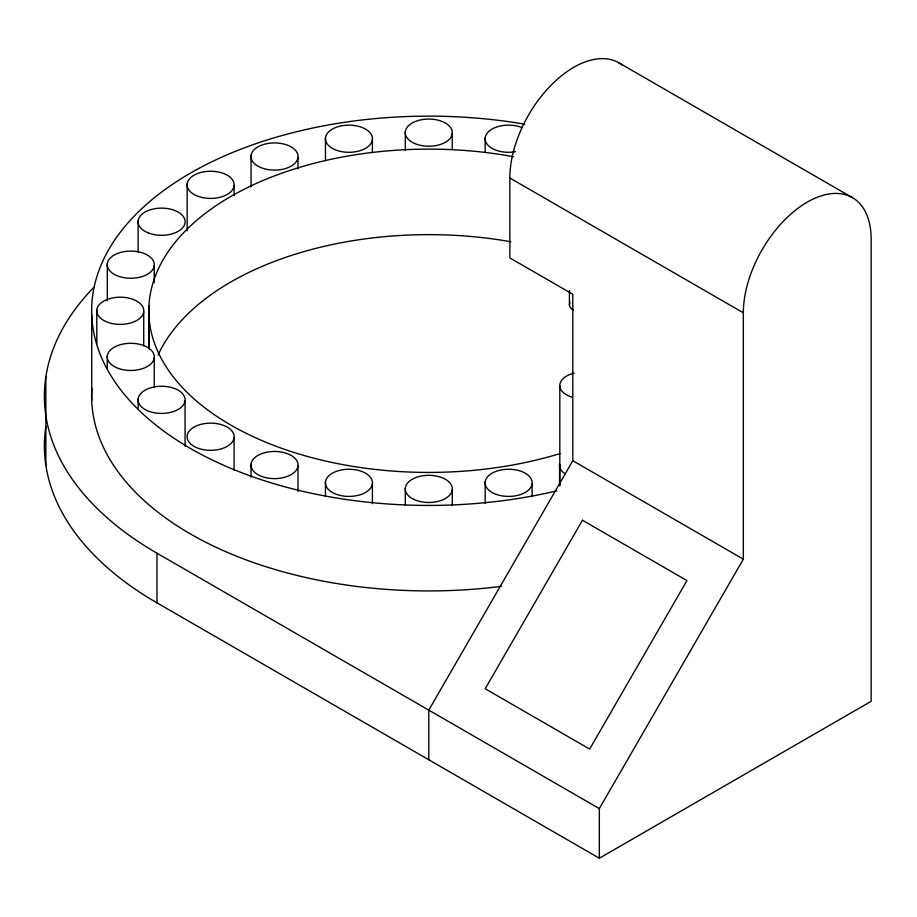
<?xml version="1.0" encoding="UTF-8"?>
<svg xmlns="http://www.w3.org/2000/svg" width="917" height="917" viewBox="0 0 917 917"><rect width="100%" height="100%" fill="white"/><g stroke="black" fill="none" stroke-linecap="round" stroke-linejoin="round"><path stroke-width="1.38" d="M622.322 65.13A90.37 52.177 -60 0 0 551.621 84.662A90.37 52.177 -60 0 0 509.841 178.013L509.841 257.906L572.793 294.242L572.793 460.712L428.789 710.136L428.789 759.769M599.34 858.243L599.34 808.599L743.343 559.187L743.343 312.823A90.37 52.177 -60 0 1 807.247 202.13A90.37 52.177 -60 0 1 871.15 239.028L871.15 701.31L599.34 858.243L156.979 602.847A384.395 221.925 0 0 1 45.85 426.577M618.929 62.849L852.432 197.659M509.841 178.013L743.343 312.823M572.793 460.712L743.343 559.187M93.924 287.296A384.395 221.925 0 0 0 156.979 553.203L599.34 808.599M569.434 290.551L569.434 304.857M559.817 385.931L559.817 485.746M559.576 485.437L559.576 464.105A23.521 13.583 0 0 0 565.308 473.963M532.112 483.775A23.521 13.583 0 0 1 495.501 494.103A23.521 13.583 0 0 1 498.309 470.627A23.521 13.583 0 0 1 532.112 483.775L532.112 496.567M485.173 137.791L485.173 152.016M485.173 481.895L485.173 503.238M452.253 133.584A23.521 13.583 0 0 1 415.642 143.923A23.521 13.583 0 0 1 418.45 120.448A23.521 13.583 0 0 1 452.253 133.584L452.253 149.242M452.253 489.838A23.521 13.583 0 0 1 415.642 500.166A23.521 13.583 0 0 1 418.45 476.702A23.521 13.583 0 0 1 452.253 489.838L452.253 505.485M405.314 131.716L405.314 150.205M405.314 487.97L405.314 505.038M372.405 139.659A23.521 13.583 0 0 1 335.794 149.987A23.521 13.583 0 0 1 338.602 126.523A23.521 13.583 0 0 1 372.405 139.659L372.405 152.463M372.405 483.775A23.521 13.583 0 0 1 335.794 494.103A23.521 13.583 0 0 1 338.602 470.627A23.521 13.583 0 0 1 372.405 483.775L372.405 503.685M325.466 137.791L325.466 160.544M325.466 481.895L325.466 496.12M297.991 157.449A23.521 13.583 0 0 1 261.379 167.788A23.521 13.583 0 0 1 264.188 144.313A23.521 13.583 0 0 1 297.991 157.449L297.991 168.831M297.991 465.974A23.521 13.583 0 0 1 261.379 476.301A23.521 13.583 0 0 1 264.188 452.838A23.521 13.583 0 0 1 297.991 465.974L297.991 491.581M251.052 155.581L251.052 186.873M251.052 464.105L251.052 476.909M234.099 185.761A23.521 13.583 0 0 1 197.487 196.089A23.521 13.583 0 0 1 200.296 172.625A23.521 13.583 0 0 1 234.099 185.761L234.099 195.722M234.099 437.673A23.521 13.583 0 0 1 197.487 448A23.521 13.583 0 0 1 200.296 424.525A23.521 13.583 0 0 1 234.099 437.673L234.099 470.387M187.16 183.893L187.16 230.832M185.062 400.775A23.521 13.583 0 0 1 148.462 411.103A23.521 13.583 0 0 1 151.271 387.639A23.521 13.583 0 0 1 185.062 400.775L185.062 446.292M156.979 553.203L156.979 602.847M154.239 265.609A23.521 13.583 0 0 1 117.64 275.948A23.521 13.583 0 0 1 120.448 252.473A23.521 13.583 0 0 1 154.239 265.609L154.239 282.677M154.239 357.813A23.521 13.583 0 0 1 117.64 368.153A23.521 13.583 0 0 1 120.448 344.677A23.521 13.583 0 0 1 154.239 357.813L154.239 387.685M148.944 316.021L148.944 348.792M148.932 305.865L148.932 348.609M143.728 311.711A23.521 13.583 0 0 1 107.117 322.05A23.521 13.583 0 0 1 109.925 298.575A23.521 13.583 0 0 1 143.728 311.711L143.728 345.858M138.123 220.779L138.123 252.072M138.123 398.906L138.123 408.867M107.3 263.741L107.3 300.73M107.3 355.945L107.3 368.749M96.789 309.843L96.789 343.978M91.723 314.852L91.723 400.351M45.85 376.933L45.85 465.251M515.537 151.706A23.521 13.583 0 0 1 485.368 136.725A23.521 13.583 0 0 1 521.773 127.452M158.079 355.005A279.994 161.656 0 0 1 510.849 241.733M556.825 490.847A337.147 194.645 0 0 1 92.067 320.56A337.147 194.645 0 0 1 524.879 124.208M501.645 586.33A337.147 194.645 0 0 1 91.941 388.132M560.046 453.56A279.994 161.656 0 0 1 149.93 325.306A279.994 161.656 0 0 1 513.646 156.727M571.979 397.176A22.971 13.262 0 0 1 559.84 384.773A22.971 13.262 0 0 1 574.168 373.173M573.354 310.187A13.617 7.863 0 0 1 569.996 302.415M582.467 520.248L485.185 688.747L589.665 749.074L686.948 580.576L582.467 520.248M148.462 232.987A23.521 13.583 0 0 0 185.062 222.648A23.521 13.583 0 0 0 151.271 209.512A23.521 13.583 0 0 0 148.462 232.987"/></g></svg>
